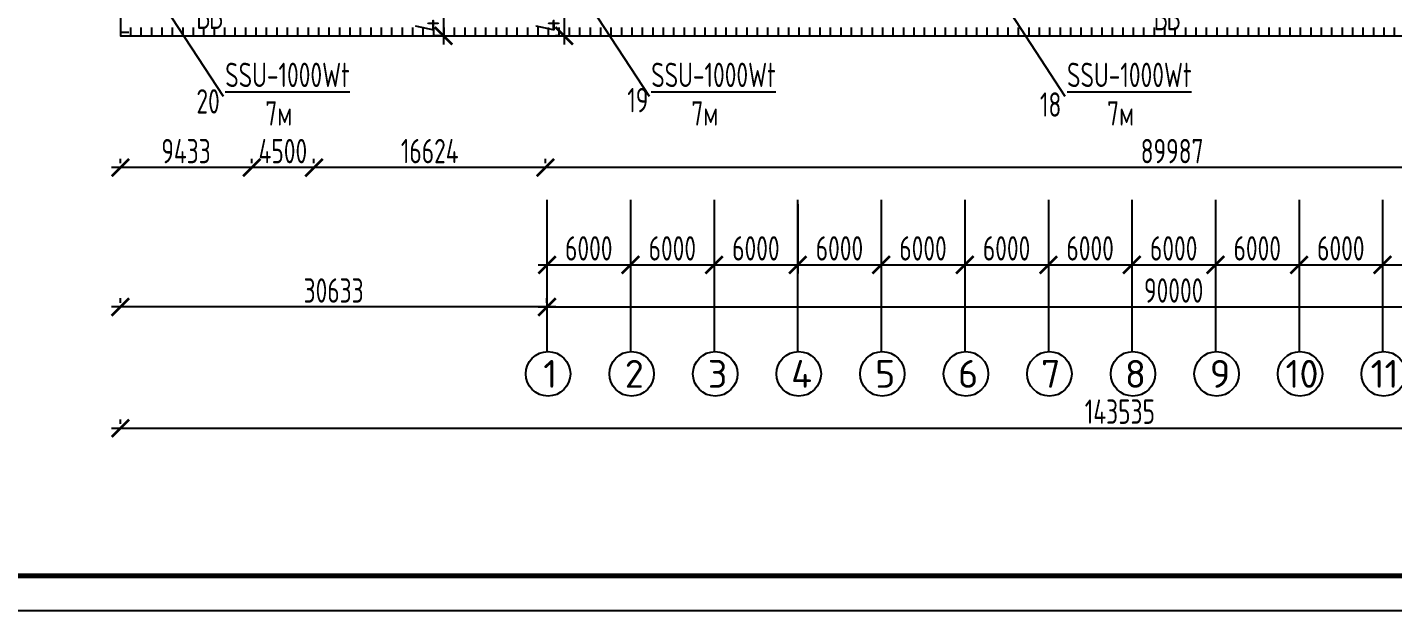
# Paper-space layout 'СГП' of a CAD drawing. Header units: millimetres. Extents: x 1 to 2190, y 0 to 1001.
# Drawn here: x 221.1 to 417.1, y 0.1 to 83.9 of the extents above; entities that cross this region are included whole.
import ezdxf

# ---------------------------------------------------------------- set-up
doc = ezdxf.new("R2010")
doc.units = ezdxf.units.MM
doc.header["$LTSCALE"] = 0.5
doc.layers.add('размеры', color=7, linetype='Continuous')
doc.layers.add('тонкие', color=7, linetype='Continuous')
doc.layers.add('ТОЛСТЫЕ', color=1, linetype='Continuous', lineweight=50)
doc.layers.add('ТОНКИЕе', color=7, linetype='Continuous', lineweight=25)
doc.styles.add('Наклонный', font='isocpeur.ttf', dxfattribs={"width": 0.7, "height": 3.5})
doc.styles.add('Наклонный 5', font='isocpeur.ttf', dxfattribs={"height": 7})
doc.dimstyles.new('СТРОИТЕЛЬНЫЙ', dxfattribs={"dimtxt": 3.5, "dimasz": 2.5, "dimexe": 1.25, "dimexo": 0.625, "dimtad": 1, "dimdec": 0, "dimlfac": 500, "dimdsep": 46, "dimtxsty": 'Наклонный', "dimblk1": 'ARCHTICK', "dimblk2": 'ARCHTICK', "dimsah": 1, "dimcen": 0, "dimdle": 1.25, "dimadec": 0, "dimazin": 0, "dimtfac": 0.75, "dimtdec": 0, "dimtmove": 0, "dimatfit": 3, "dimldrblk": 'ARCHTICK', "dimfxl": 1, "dimtolj": 1, "dimtzin": 0, "dimarcsym": 0})

# ---------------------------------------------------------------- blocks, each defined once
blk = doc.blocks.new('_ArchTick')
at = {"color": 0, "linetype": 'ByBlock', "const_width": 0.15}
blk.add_lwpolyline([(-0.5, -0.5), (0.5, 0.5)], dxfattribs=at)
blk = doc.blocks.new('*D865')
at = {"layer": 'Defpoints', "color": 0, "transparency": 16777216}
for p in [(295.48, 63.72), (295.48, 63.72), (475.46, 63.72)]:
    blk.add_point(p, dxfattribs=at)
at = {"layer": 'размеры', "color": 0, "lineweight": -2, "transparency": 16777216}
for p, q in [((295.48, 64.34), (295.48, 64.97)), ((475.46, 64.34), (475.46, 64.97)), ((476.71, 63.72), (294.23, 63.72))]:
    blk.add_line(p, q, dxfattribs=at)
at = {"layer": 'размеры', "color": 0, "lineweight": -2, "transparency": 16777216, "xscale": 2.5, "yscale": 2.5, "zscale": 2.5, "rotation": 180}
blk.add_blockref('_ArchTick', (295.48, 63.72), dxfattribs=at)
at = {"layer": 'размеры', "color": 0, "lineweight": -2, "transparency": 16777216, "xscale": 2.5, "yscale": 2.5, "zscale": 2.5}
blk.add_blockref('_ArchTick', (475.46, 63.72), dxfattribs=at)
at = {"layer": 'размеры', "color": 0, "transparency": 16777216, "insert": (385.47, 66.09), "char_height": 3.5, "attachment_point": 5, "style": 'Наклонный'}
blk.add_mtext('\\A1;89987', dxfattribs=at)
blk = doc.blocks.new('*D866')
at = {"layer": 'Defpoints', "color": 0, "transparency": 16777216}
for p in [(262.23, 63.72), (262.23, 63.72), (295.48, 63.72)]:
    blk.add_point(p, dxfattribs=at)
at = {"layer": 'размеры', "color": 0, "lineweight": -2, "transparency": 16777216}
for p, q in [((262.23, 64.34), (262.23, 64.97)), ((295.48, 64.34), (295.48, 64.97)), ((296.73, 63.72), (260.98, 63.72))]:
    blk.add_line(p, q, dxfattribs=at)
at = {"layer": 'размеры', "color": 0, "lineweight": -2, "transparency": 16777216, "xscale": 2.5, "yscale": 2.5, "zscale": 2.5, "rotation": 180}
blk.add_blockref('_ArchTick', (262.23, 63.72), dxfattribs=at)
at = {"layer": 'размеры', "color": 0, "lineweight": -2, "transparency": 16777216, "xscale": 2.5, "yscale": 2.5, "zscale": 2.5}
blk.add_blockref('_ArchTick', (295.48, 63.72), dxfattribs=at)
at = {"layer": 'размеры', "color": 0, "transparency": 16777216, "insert": (278.86, 66.09), "char_height": 3.5, "attachment_point": 5, "style": 'Наклонный'}
blk.add_mtext('\\A1;16624', dxfattribs=at)
blk = doc.blocks.new('*D867')
at = {"layer": 'Defpoints', "color": 0, "transparency": 16777216}
for p in [(253.3, 63.72), (253.3, 63.72), (262.23, 63.72)]:
    blk.add_point(p, dxfattribs=at)
at = {"layer": 'размеры', "color": 0, "lineweight": -2, "transparency": 16777216}
for p, q in [((253.3, 64.34), (253.3, 64.97)), ((262.23, 64.34), (262.23, 64.97)), ((263.48, 63.72), (252.05, 63.72))]:
    blk.add_line(p, q, dxfattribs=at)
at = {"layer": 'размеры', "color": 0, "lineweight": -2, "transparency": 16777216, "xscale": 2.5, "yscale": 2.5, "zscale": 2.5, "rotation": 180}
blk.add_blockref('_ArchTick', (253.3, 63.72), dxfattribs=at)
at = {"layer": 'размеры', "color": 0, "lineweight": -2, "transparency": 16777216, "xscale": 2.5, "yscale": 2.5, "zscale": 2.5}
blk.add_blockref('_ArchTick', (262.23, 63.72), dxfattribs=at)
at = {"layer": 'размеры', "color": 0, "transparency": 16777216, "insert": (257.77, 66.09), "char_height": 3.5, "attachment_point": 5, "style": 'Наклонный'}
blk.add_mtext('\\A1;4500', dxfattribs=at)
blk = doc.blocks.new('*D868')
at = {"layer": 'Defpoints', "color": 0, "transparency": 16777216}
for p in [(234.43, 63.72), (234.43, 63.72), (253.3, 63.72)]:
    blk.add_point(p, dxfattribs=at)
at = {"layer": 'размеры', "color": 0, "lineweight": -2, "transparency": 16777216}
for p, q in [((234.43, 64.34), (234.43, 64.97)), ((253.3, 64.34), (253.3, 64.97)), ((254.55, 63.72), (233.18, 63.72))]:
    blk.add_line(p, q, dxfattribs=at)
at = {"layer": 'размеры', "color": 0, "lineweight": -2, "transparency": 16777216, "xscale": 2.5, "yscale": 2.5, "zscale": 2.5, "rotation": 180}
blk.add_blockref('_ArchTick', (234.43, 63.72), dxfattribs=at)
at = {"layer": 'размеры', "color": 0, "lineweight": -2, "transparency": 16777216, "xscale": 2.5, "yscale": 2.5, "zscale": 2.5}
blk.add_blockref('_ArchTick', (253.3, 63.72), dxfattribs=at)
at = {"layer": 'размеры', "color": 0, "transparency": 16777216, "insert": (243.86, 66.09), "char_height": 3.5, "attachment_point": 5, "style": 'Наклонный'}
blk.add_mtext('\\A1;9433', dxfattribs=at)
blk = doc.blocks.new('*D869')
at = {"layer": 'Defpoints', "color": 0, "transparency": 16777216}
for p in [(234.43, 26.29), (521.5, 26.29), (521.5, 26.29)]:
    blk.add_point(p, dxfattribs=at)
at = {"layer": 'размеры', "color": 0, "lineweight": -2, "transparency": 16777216}
for p, q in [((234.43, 26.92), (234.43, 27.54)), ((521.5, 26.92), (521.5, 27.54)), ((233.18, 26.29), (522.75, 26.29))]:
    blk.add_line(p, q, dxfattribs=at)
at = {"layer": 'размеры', "color": 0, "lineweight": -2, "transparency": 16777216, "xscale": 2.5, "yscale": 2.5, "zscale": 2.5, "rotation": 180}
blk.add_blockref('_ArchTick', (234.43, 26.29), dxfattribs=at)
at = {"layer": 'размеры', "color": 0, "lineweight": -2, "transparency": 16777216, "xscale": 2.5, "yscale": 2.5, "zscale": 2.5}
blk.add_blockref('_ArchTick', (521.5, 26.29), dxfattribs=at)
at = {"layer": 'размеры', "color": 0, "transparency": 16777216, "insert": (377.97, 28.67), "char_height": 3.5, "attachment_point": 5, "style": 'Наклонный'}
blk.add_mtext('\\A1;143535', dxfattribs=at)
blk = doc.blocks.new('*D928')
at = {"layer": 'Defpoints', "color": 0, "transparency": 16777216}
for p in [(298.17, 90.65), (298.17, 82.65), (298.18, 82.65)]:
    blk.add_point(p, dxfattribs=at)
at = {"layer": 'размеры', "color": 0, "lineweight": -2, "transparency": 16777216}
for p, q in [((297.54, 90.65), (296.92, 90.65)), ((298.17, 91.9), (298.17, 81.4)), ((297.56, 82.65), (296.92, 82.65))]:
    blk.add_line(p, q, dxfattribs=at)
at = {"layer": 'размеры', "color": 0, "lineweight": -2, "transparency": 16777216, "xscale": 2.5, "yscale": 2.5, "zscale": 2.5}
for p, rotation in [((298.17, 90.65), 90), ((298.17, 82.65), 270)]:
    blk.add_blockref('_ArchTick', p, dxfattribs=dict(at, rotation=rotation))
at = {"layer": 'размеры', "color": 0, "transparency": 16777216, "insert": (295.79, 86.65), "char_height": 3.5, "attachment_point": 5, "rotation": 90, "style": 'Наклонный'}
blk.add_mtext('\\A1;4000', dxfattribs=at)
blk = doc.blocks.new('*D934')
at = {"layer": 'Defpoints', "color": 0, "transparency": 16777216}
for p in [(264.43, 90.65), (280.85, 82.65), (280.93, 82.65)]:
    blk.add_point(p, dxfattribs=at)
at = {"layer": 'размеры', "color": 0, "lineweight": -2, "transparency": 16777216}
for p, q in [((265.06, 90.65), (282.1, 90.65)), ((280.85, 91.9), (280.85, 81.4)), ((280.31, 82.65), (279.6, 82.65))]:
    blk.add_line(p, q, dxfattribs=at)
at = {"layer": 'размеры', "color": 0, "lineweight": -2, "transparency": 16777216, "xscale": 2.5, "yscale": 2.5, "zscale": 2.5}
for p, rotation in [((280.85, 90.65), 90), ((280.85, 82.65), 270)]:
    blk.add_blockref('_ArchTick', p, dxfattribs=dict(at, rotation=rotation))
at = {"layer": 'размеры', "color": 0, "transparency": 16777216, "insert": (278.48, 86.65), "char_height": 3.5, "attachment_point": 5, "rotation": 90, "style": 'Наклонный'}
blk.add_mtext('\\A1;4000', dxfattribs=at)
blk = doc.blocks.new('*D938')
at = {"layer": 'Defpoints', "color": 0, "transparency": 16777216}
for p in [(295.7, 59.1), (307.7, 59.1), (307.7, 49.75)]:
    blk.add_point(p, dxfattribs=at)
at = {"layer": 'ТОНКИЕе', "color": 0, "lineweight": -2, "transparency": 16777216}
for p, q in [((295.7, 58.48), (295.7, 48.5)), ((307.7, 58.48), (307.7, 48.5)), ((294.45, 49.75), (308.95, 49.75))]:
    blk.add_line(p, q, dxfattribs=at)
at = {"layer": 'ТОНКИЕе', "color": 0, "lineweight": -2, "transparency": 16777216, "xscale": 2.5, "yscale": 2.5, "zscale": 2.5, "rotation": 180}
blk.add_blockref('_ArchTick', (295.7, 49.75), dxfattribs=at)
at = {"layer": 'ТОНКИЕе', "color": 0, "lineweight": -2, "transparency": 16777216, "xscale": 2.5, "yscale": 2.5, "zscale": 2.5}
blk.add_blockref('_ArchTick', (307.7, 49.75), dxfattribs=at)
at = {"layer": 'ТОНКИЕе', "color": 0, "transparency": 16777216, "insert": (301.7, 52.12), "char_height": 3.5, "attachment_point": 5, "style": 'Наклонный'}
blk.add_mtext('\\A1;6000', dxfattribs=at)
blk = doc.blocks.new('*D939')
at = {"layer": 'Defpoints', "color": 0, "transparency": 16777216}
for p in [(307.7, 59.1), (319.7, 59.1), (319.7, 49.75)]:
    blk.add_point(p, dxfattribs=at)
at = {"layer": 'ТОНКИЕе', "color": 0, "lineweight": -2, "transparency": 16777216}
for p, q in [((307.7, 58.48), (307.7, 48.5)), ((319.7, 58.48), (319.7, 48.5)), ((306.45, 49.75), (320.95, 49.75))]:
    blk.add_line(p, q, dxfattribs=at)
at = {"layer": 'ТОНКИЕе', "color": 0, "lineweight": -2, "transparency": 16777216, "xscale": 2.5, "yscale": 2.5, "zscale": 2.5, "rotation": 180}
blk.add_blockref('_ArchTick', (307.7, 49.75), dxfattribs=at)
at = {"layer": 'ТОНКИЕе', "color": 0, "lineweight": -2, "transparency": 16777216, "xscale": 2.5, "yscale": 2.5, "zscale": 2.5}
blk.add_blockref('_ArchTick', (319.7, 49.75), dxfattribs=at)
at = {"layer": 'ТОНКИЕе', "color": 0, "transparency": 16777216, "insert": (313.7, 52.12), "char_height": 3.5, "attachment_point": 5, "style": 'Наклонный'}
blk.add_mtext('\\A1;6000', dxfattribs=at)
blk = doc.blocks.new('*D940')
at = {"layer": 'Defpoints', "color": 0, "transparency": 16777216}
for p in [(319.7, 59.1), (331.7, 59.1), (331.7, 49.75)]:
    blk.add_point(p, dxfattribs=at)
at = {"layer": 'ТОНКИЕе', "color": 0, "lineweight": -2, "transparency": 16777216}
for p, q in [((319.7, 58.48), (319.7, 48.5)), ((331.7, 58.48), (331.7, 48.5)), ((318.45, 49.75), (332.95, 49.75))]:
    blk.add_line(p, q, dxfattribs=at)
at = {"layer": 'ТОНКИЕе', "color": 0, "lineweight": -2, "transparency": 16777216, "xscale": 2.5, "yscale": 2.5, "zscale": 2.5, "rotation": 180}
blk.add_blockref('_ArchTick', (319.7, 49.75), dxfattribs=at)
at = {"layer": 'ТОНКИЕе', "color": 0, "lineweight": -2, "transparency": 16777216, "xscale": 2.5, "yscale": 2.5, "zscale": 2.5}
blk.add_blockref('_ArchTick', (331.7, 49.75), dxfattribs=at)
at = {"layer": 'ТОНКИЕе', "color": 0, "transparency": 16777216, "insert": (325.7, 52.12), "char_height": 3.5, "attachment_point": 5, "style": 'Наклонный'}
blk.add_mtext('\\A1;6000', dxfattribs=at)
blk = doc.blocks.new('*D941')
at = {"layer": 'Defpoints', "color": 0, "transparency": 16777216}
for p in [(331.7, 59.1), (343.7, 59.1), (343.7, 49.75)]:
    blk.add_point(p, dxfattribs=at)
at = {"layer": 'ТОНКИЕе', "color": 0, "lineweight": -2, "transparency": 16777216}
for p, q in [((331.7, 58.48), (331.7, 48.5)), ((343.7, 58.48), (343.7, 48.5)), ((330.45, 49.75), (344.95, 49.75))]:
    blk.add_line(p, q, dxfattribs=at)
at = {"layer": 'ТОНКИЕе', "color": 0, "lineweight": -2, "transparency": 16777216, "xscale": 2.5, "yscale": 2.5, "zscale": 2.5, "rotation": 180}
blk.add_blockref('_ArchTick', (331.7, 49.75), dxfattribs=at)
at = {"layer": 'ТОНКИЕе', "color": 0, "lineweight": -2, "transparency": 16777216, "xscale": 2.5, "yscale": 2.5, "zscale": 2.5}
blk.add_blockref('_ArchTick', (343.7, 49.75), dxfattribs=at)
at = {"layer": 'ТОНКИЕе', "color": 0, "transparency": 16777216, "insert": (337.7, 52.12), "char_height": 3.5, "attachment_point": 5, "style": 'Наклонный'}
blk.add_mtext('\\A1;6000', dxfattribs=at)
blk = doc.blocks.new('*D942')
at = {"layer": 'Defpoints', "color": 0, "transparency": 16777216}
for p in [(343.7, 59.1), (355.7, 59.1), (355.7, 49.75)]:
    blk.add_point(p, dxfattribs=at)
at = {"layer": 'ТОНКИЕе', "color": 0, "lineweight": -2, "transparency": 16777216}
for p, q in [((343.7, 58.48), (343.7, 48.5)), ((355.7, 58.48), (355.7, 48.5)), ((342.45, 49.75), (356.95, 49.75))]:
    blk.add_line(p, q, dxfattribs=at)
at = {"layer": 'ТОНКИЕе', "color": 0, "lineweight": -2, "transparency": 16777216, "xscale": 2.5, "yscale": 2.5, "zscale": 2.5, "rotation": 180}
blk.add_blockref('_ArchTick', (343.7, 49.75), dxfattribs=at)
at = {"layer": 'ТОНКИЕе', "color": 0, "lineweight": -2, "transparency": 16777216, "xscale": 2.5, "yscale": 2.5, "zscale": 2.5}
blk.add_blockref('_ArchTick', (355.7, 49.75), dxfattribs=at)
at = {"layer": 'ТОНКИЕе', "color": 0, "transparency": 16777216, "insert": (349.7, 52.12), "char_height": 3.5, "attachment_point": 5, "style": 'Наклонный'}
blk.add_mtext('\\A1;6000', dxfattribs=at)
blk = doc.blocks.new('*D943')
at = {"layer": 'Defpoints', "color": 0, "transparency": 16777216}
for p in [(355.7, 59.1), (367.7, 59.1), (367.7, 49.75)]:
    blk.add_point(p, dxfattribs=at)
at = {"layer": 'ТОНКИЕе', "color": 0, "lineweight": -2, "transparency": 16777216}
for p, q in [((355.7, 58.48), (355.7, 48.5)), ((367.7, 58.48), (367.7, 48.5)), ((354.45, 49.75), (368.95, 49.75))]:
    blk.add_line(p, q, dxfattribs=at)
at = {"layer": 'ТОНКИЕе', "color": 0, "lineweight": -2, "transparency": 16777216, "xscale": 2.5, "yscale": 2.5, "zscale": 2.5, "rotation": 180}
blk.add_blockref('_ArchTick', (355.7, 49.75), dxfattribs=at)
at = {"layer": 'ТОНКИЕе', "color": 0, "lineweight": -2, "transparency": 16777216, "xscale": 2.5, "yscale": 2.5, "zscale": 2.5}
blk.add_blockref('_ArchTick', (367.7, 49.75), dxfattribs=at)
at = {"layer": 'ТОНКИЕе', "color": 0, "transparency": 16777216, "insert": (361.7, 52.12), "char_height": 3.5, "attachment_point": 5, "style": 'Наклонный'}
blk.add_mtext('\\A1;6000', dxfattribs=at)
blk = doc.blocks.new('*D944')
at = {"layer": 'Defpoints', "color": 0, "transparency": 16777216}
for p in [(367.7, 59.1), (379.7, 59.1), (379.7, 49.75)]:
    blk.add_point(p, dxfattribs=at)
at = {"layer": 'ТОНКИЕе', "color": 0, "lineweight": -2, "transparency": 16777216}
for p, q in [((367.7, 58.48), (367.7, 48.5)), ((379.7, 58.48), (379.7, 48.5)), ((366.45, 49.75), (380.95, 49.75))]:
    blk.add_line(p, q, dxfattribs=at)
at = {"layer": 'ТОНКИЕе', "color": 0, "lineweight": -2, "transparency": 16777216, "xscale": 2.5, "yscale": 2.5, "zscale": 2.5, "rotation": 180}
blk.add_blockref('_ArchTick', (367.7, 49.75), dxfattribs=at)
at = {"layer": 'ТОНКИЕе', "color": 0, "lineweight": -2, "transparency": 16777216, "xscale": 2.5, "yscale": 2.5, "zscale": 2.5}
blk.add_blockref('_ArchTick', (379.7, 49.75), dxfattribs=at)
at = {"layer": 'ТОНКИЕе', "color": 0, "transparency": 16777216, "insert": (373.7, 52.12), "char_height": 3.5, "attachment_point": 5, "style": 'Наклонный'}
blk.add_mtext('\\A1;6000', dxfattribs=at)
blk = doc.blocks.new('*D945')
at = {"layer": 'Defpoints', "color": 0, "transparency": 16777216}
for p in [(379.7, 59.1), (391.7, 59.1), (391.7, 49.75)]:
    blk.add_point(p, dxfattribs=at)
at = {"layer": 'ТОНКИЕе', "color": 0, "lineweight": -2, "transparency": 16777216}
for p, q in [((379.7, 58.48), (379.7, 48.5)), ((391.7, 58.48), (391.7, 48.5)), ((378.45, 49.75), (392.95, 49.75))]:
    blk.add_line(p, q, dxfattribs=at)
at = {"layer": 'ТОНКИЕе', "color": 0, "lineweight": -2, "transparency": 16777216, "xscale": 2.5, "yscale": 2.5, "zscale": 2.5, "rotation": 180}
blk.add_blockref('_ArchTick', (379.7, 49.75), dxfattribs=at)
at = {"layer": 'ТОНКИЕе', "color": 0, "lineweight": -2, "transparency": 16777216, "xscale": 2.5, "yscale": 2.5, "zscale": 2.5}
blk.add_blockref('_ArchTick', (391.7, 49.75), dxfattribs=at)
at = {"layer": 'ТОНКИЕе', "color": 0, "transparency": 16777216, "insert": (385.7, 52.12), "char_height": 3.5, "attachment_point": 5, "style": 'Наклонный'}
blk.add_mtext('\\A1;6000', dxfattribs=at)
blk = doc.blocks.new('*D946')
at = {"layer": 'Defpoints', "color": 0, "transparency": 16777216}
for p in [(391.7, 59.1), (403.7, 59.1), (403.7, 49.75)]:
    blk.add_point(p, dxfattribs=at)
at = {"layer": 'ТОНКИЕе', "color": 0, "lineweight": -2, "transparency": 16777216}
for p, q in [((391.7, 58.48), (391.7, 48.5)), ((403.7, 58.48), (403.7, 48.5)), ((390.45, 49.75), (404.95, 49.75))]:
    blk.add_line(p, q, dxfattribs=at)
at = {"layer": 'ТОНКИЕе', "color": 0, "lineweight": -2, "transparency": 16777216, "xscale": 2.5, "yscale": 2.5, "zscale": 2.5, "rotation": 180}
blk.add_blockref('_ArchTick', (391.7, 49.75), dxfattribs=at)
at = {"layer": 'ТОНКИЕе', "color": 0, "lineweight": -2, "transparency": 16777216, "xscale": 2.5, "yscale": 2.5, "zscale": 2.5}
blk.add_blockref('_ArchTick', (403.7, 49.75), dxfattribs=at)
at = {"layer": 'ТОНКИЕе', "color": 0, "transparency": 16777216, "insert": (397.7, 52.12), "char_height": 3.5, "attachment_point": 5, "style": 'Наклонный'}
blk.add_mtext('\\A1;6000', dxfattribs=at)
blk = doc.blocks.new('*D947')
at = {"layer": 'Defpoints', "color": 0, "transparency": 16777216}
for p in [(403.7, 59.1), (415.7, 59.1), (415.7, 49.75)]:
    blk.add_point(p, dxfattribs=at)
at = {"layer": 'ТОНКИЕе', "color": 0, "lineweight": -2, "transparency": 16777216}
for p, q in [((403.7, 58.48), (403.7, 48.5)), ((415.7, 58.48), (415.7, 48.5)), ((402.45, 49.75), (416.95, 49.75))]:
    blk.add_line(p, q, dxfattribs=at)
at = {"layer": 'ТОНКИЕе', "color": 0, "lineweight": -2, "transparency": 16777216, "xscale": 2.5, "yscale": 2.5, "zscale": 2.5, "rotation": 180}
blk.add_blockref('_ArchTick', (403.7, 49.75), dxfattribs=at)
at = {"layer": 'ТОНКИЕе', "color": 0, "lineweight": -2, "transparency": 16777216, "xscale": 2.5, "yscale": 2.5, "zscale": 2.5}
blk.add_blockref('_ArchTick', (415.7, 49.75), dxfattribs=at)
at = {"layer": 'ТОНКИЕе', "color": 0, "transparency": 16777216, "insert": (409.7, 52.12), "char_height": 3.5, "attachment_point": 5, "style": 'Наклонный'}
blk.add_mtext('\\A1;6000', dxfattribs=at)
blk = doc.blocks.new('*D948')
at = {"layer": 'Defpoints', "color": 0, "transparency": 16777216}
for p in [(415.7, 59.1), (427.7, 59.1), (427.7, 49.75)]:
    blk.add_point(p, dxfattribs=at)
at = {"layer": 'ТОНКИЕе', "color": 0, "lineweight": -2, "transparency": 16777216}
for p, q in [((415.7, 58.48), (415.7, 48.5)), ((427.7, 58.48), (427.7, 48.5)), ((414.45, 49.75), (428.95, 49.75))]:
    blk.add_line(p, q, dxfattribs=at)
at = {"layer": 'ТОНКИЕе', "color": 0, "lineweight": -2, "transparency": 16777216, "xscale": 2.5, "yscale": 2.5, "zscale": 2.5, "rotation": 180}
blk.add_blockref('_ArchTick', (415.7, 49.75), dxfattribs=at)
at = {"layer": 'ТОНКИЕе', "color": 0, "lineweight": -2, "transparency": 16777216, "xscale": 2.5, "yscale": 2.5, "zscale": 2.5}
blk.add_blockref('_ArchTick', (427.7, 49.75), dxfattribs=at)
at = {"layer": 'ТОНКИЕе', "color": 0, "transparency": 16777216, "insert": (421.7, 52.12), "char_height": 3.5, "attachment_point": 5, "style": 'Наклонный'}
blk.add_mtext('\\A1;6000', dxfattribs=at)
blk = doc.blocks.new('*D953')
at = {"layer": 'Defpoints', "color": 0, "transparency": 16777216}
for p in [(295.7, 49.75), (475.7, 49.75), (475.7, 43.7)]:
    blk.add_point(p, dxfattribs=at)
at = {"layer": 'ТОНКИЕе', "color": 0, "lineweight": -2, "transparency": 16777216}
for p, q in [((295.7, 49.12), (295.7, 42.45)), ((475.7, 49.12), (475.7, 42.45)), ((294.45, 43.7), (476.95, 43.7))]:
    blk.add_line(p, q, dxfattribs=at)
at = {"layer": 'ТОНКИЕе', "color": 0, "lineweight": -2, "transparency": 16777216, "xscale": 2.5, "yscale": 2.5, "zscale": 2.5, "rotation": 180}
blk.add_blockref('_ArchTick', (295.7, 43.7), dxfattribs=at)
at = {"layer": 'ТОНКИЕе', "color": 0, "lineweight": -2, "transparency": 16777216, "xscale": 2.5, "yscale": 2.5, "zscale": 2.5}
blk.add_blockref('_ArchTick', (475.7, 43.7), dxfattribs=at)
at = {"layer": 'ТОНКИЕе', "color": 0, "transparency": 16777216, "insert": (385.7, 46.07), "char_height": 3.5, "attachment_point": 5, "style": 'Наклонный'}
blk.add_mtext('\\A1;90000', dxfattribs=at)
blk = doc.blocks.new('*D1044')
at = {"layer": 'Defpoints', "color": 0, "transparency": 16777216}
for p in [(234.43, 43.7), (234.43, 43.7), (295.7, 43.7)]:
    blk.add_point(p, dxfattribs=at)
at = {"layer": 'размеры', "color": 0, "lineweight": -2, "transparency": 16777216}
for p, q in [((296.95, 43.7), (233.18, 43.7)), ((234.43, 44.32), (234.43, 44.95)), ((295.7, 44.32), (295.7, 44.95))]:
    blk.add_line(p, q, dxfattribs=at)
at = {"layer": 'размеры', "color": 0, "lineweight": -2, "transparency": 16777216, "xscale": 2.5, "yscale": 2.5, "zscale": 2.5, "rotation": 180}
blk.add_blockref('_ArchTick', (234.43, 43.7), dxfattribs=at)
at = {"layer": 'размеры', "color": 0, "lineweight": -2, "transparency": 16777216, "xscale": 2.5, "yscale": 2.5, "zscale": 2.5}
blk.add_blockref('_ArchTick', (295.7, 43.7), dxfattribs=at)
at = {"layer": 'размеры', "color": 0, "transparency": 16777216, "insert": (265.06, 46.07), "char_height": 3.5, "attachment_point": 5, "style": 'Наклонный'}
blk.add_mtext('\\A1;30633', dxfattribs=at)

psp = doc.layouts.new('СГП')

# ---------------------------------------------------------------- linework, layer by layer
at = {"layer": 'ТОЛСТЫЕ', "color": 0, "const_width": 0.7}
psp.add_lwpolyline([(20.9075, 5.0834), (835.9075, 5.0834), (835.9075, 589.0834), (20.9075, 589.0834)], close=True, dxfattribs=at)
at = {"layer": 'тонкие', "color": 0}
psp.add_lwpolyline([(840.9075, 0.0834), (0.9075, 0.0834), (0.9075, 594.0834), (840.9075, 594.0834)], close=True, dxfattribs=at)
at = {"layer": 'ТОНКИЕе'}
for points in [[(234.4316, 480.689), (234.4316, 480.689), (234.4316, 480.689), (234.4316, 90.6529), (234.4316, 82.6529), (521.5008, 82.6529)], [(249.2371, 73.9208), (240.0705, 88.0085)], [(310.4146, 73.9208), (301.248, 88.0085)], [(370.1307, 73.9208), (360.9641, 88.0085)], [(234.4316, 84.689), (234.4316, 83.189), (235.6316, 83.189)], [(234.4316, 82.6529), (235.9316, 82.6529), (235.9316, 83.8529)], [(235.9316, 82.6529), (237.4316, 82.6529), (237.4316, 83.8529)], [(237.4316, 82.6529), (238.9316, 82.6529), (238.9316, 83.8529)], [(238.9316, 82.6529), (240.4316, 82.6529), (240.4316, 83.8529)], [(240.4316, 82.6529), (241.9316, 82.6529), (241.9316, 83.8529)], [(241.9316, 82.6529), (243.4316, 82.6529), (243.4316, 83.8529)], [(243.4316, 82.6529), (244.9316, 82.6529), (244.9316, 83.8529)], [(244.9316, 82.6529), (246.4316, 82.6529), (246.4316, 83.8529)], [(246.4316, 82.6529), (247.9316, 82.6529), (247.9316, 83.8529)], [(247.9316, 82.6529), (249.4316, 82.6529), (249.4316, 83.8529)], [(249.4316, 82.6529), (250.9316, 82.6529), (250.9316, 83.8529)], [(250.9316, 82.6529), (252.4316, 82.6529), (252.4316, 83.8529)], [(252.4316, 82.6529), (253.9316, 82.6529), (253.9316, 83.8529)], [(253.9316, 82.6529), (255.4316, 82.6529), (255.4316, 83.8529)], [(255.4316, 82.6529), (256.9316, 82.6529), (256.9316, 83.8529)], [(256.9316, 82.6529), (258.4316, 82.6529), (258.4316, 83.8529)], [(258.4316, 82.6529), (259.9316, 82.6529), (259.9316, 83.8529)], [(259.9316, 82.6529), (261.4316, 82.6529), (261.4316, 83.8529)], [(261.4316, 82.6529), (262.9316, 82.6529), (262.9316, 83.8529)], [(262.9316, 82.6529), (264.4316, 82.6529), (264.4316, 83.8529)], [(264.4316, 82.6529), (265.9316, 82.6529), (265.9316, 83.8529)], [(265.9316, 82.6529), (267.4316, 82.6529), (267.4316, 83.8529)], [(267.4316, 82.6529), (268.9316, 82.6529), (268.9316, 83.8529)], [(268.9316, 82.6529), (270.4316, 82.6529), (270.4316, 83.8529)], [(270.4316, 82.6529), (271.9316, 82.6529), (271.9316, 83.8529)], [(271.9316, 82.6529), (273.4316, 82.6529), (273.4316, 83.8529)], [(273.4316, 82.6529), (274.9316, 82.6529), (274.9316, 83.8529)], [(274.9316, 82.6529), (276.4316, 82.6529), (276.4316, 83.8529)], [(276.4316, 82.6529), (277.9316, 82.6529), (277.9316, 83.8529)], [(277.9316, 82.6529), (279.4316, 82.6529), (279.4316, 83.8529)], [(279.4316, 82.6529), (280.9316, 82.6529), (280.9316, 83.8529)], [(280.9316, 82.6529), (282.4316, 82.6529), (282.4316, 83.8529)], [(282.4316, 82.6529), (283.9316, 82.6529), (283.9316, 83.8529)], [(283.9316, 82.6529), (285.4316, 82.6529), (285.4316, 83.8529)], [(285.4316, 82.6529), (286.9316, 82.6529), (286.9316, 83.8529)], [(286.9316, 82.6529), (288.4316, 82.6529), (288.4316, 83.8529)], [(288.4316, 82.6529), (289.9316, 82.6529), (289.9316, 83.8529)], [(289.9316, 82.6529), (291.4316, 82.6529), (291.4316, 83.8529)], [(291.4316, 82.6529), (292.9316, 82.6529), (292.9316, 83.8529)], [(292.9316, 82.6529), (294.4316, 82.6529), (294.4316, 83.8529)], [(294.4316, 82.6529), (295.9316, 82.6529), (295.9316, 83.8529)], [(295.9316, 82.6529), (297.4316, 82.6529), (297.4316, 83.8529)], [(297.4316, 82.6529), (298.9316, 82.6529), (298.9316, 83.8529)], [(298.9316, 82.6529), (300.4316, 82.6529), (300.4316, 83.8529)], [(300.4316, 82.6529), (301.9316, 82.6529), (301.9316, 83.8529)], [(301.9316, 82.6529), (303.4316, 82.6529), (303.4316, 83.8529)], [(303.4316, 82.6529), (304.9316, 82.6529), (304.9316, 83.8529)], [(304.9316, 82.6529), (306.4316, 82.6529), (306.4316, 83.8529)], [(306.4316, 82.6529), (307.9316, 82.6529), (307.9316, 83.8529)], [(307.9316, 82.6529), (309.4316, 82.6529), (309.4316, 83.8529)], [(309.4316, 82.6529), (310.9316, 82.6529), (310.9316, 83.8529)], [(310.9316, 82.6529), (312.4316, 82.6529), (312.4316, 83.8529)], [(312.4316, 82.6529), (313.9316, 82.6529), (313.9316, 83.8529)], [(313.9316, 82.6529), (315.4316, 82.6529), (315.4316, 83.8529)], [(315.4316, 82.6529), (316.9316, 82.6529), (316.9316, 83.8529)], [(316.9316, 82.6529), (318.4316, 82.6529), (318.4316, 83.8529)], [(318.4316, 82.6529), (319.9316, 82.6529), (319.9316, 83.8529)], [(319.9316, 82.6529), (321.4316, 82.6529), (321.4316, 83.8529)], [(321.4316, 82.6529), (322.9316, 82.6529), (322.9316, 83.8529)], [(322.9316, 82.6529), (324.4316, 82.6529), (324.4316, 83.8529)], [(324.4316, 82.6529), (325.9316, 82.6529), (325.9316, 83.8529)], [(325.9316, 82.6529), (327.4316, 82.6529), (327.4316, 83.8529)], [(327.4316, 82.6529), (328.9316, 82.6529), (328.9316, 83.8529)], [(328.9316, 82.6529), (330.4316, 82.6529), (330.4316, 83.8529)], [(330.4316, 82.6529), (331.9316, 82.6529), (331.9316, 83.8529)], [(331.9316, 82.6529), (333.4316, 82.6529), (333.4316, 83.8529)], [(333.4316, 82.6529), (334.9316, 82.6529), (334.9316, 83.8529)], [(334.9316, 82.6529), (336.4316, 82.6529), (336.4316, 83.8529)], [(336.4316, 82.6529), (337.9316, 82.6529), (337.9316, 83.8529)], [(337.9316, 82.6529), (339.4316, 82.6529), (339.4316, 83.8529)], [(339.4316, 82.6529), (340.9316, 82.6529), (340.9316, 83.8529)], [(340.9316, 82.6529), (342.4316, 82.6529), (342.4316, 83.8529)], [(342.4316, 82.6529), (343.9316, 82.6529), (343.9316, 83.8529)], [(343.9316, 82.6529), (345.4316, 82.6529), (345.4316, 83.8529)], [(345.4316, 82.6529), (346.9316, 82.6529), (346.9316, 83.8529)], [(346.9316, 82.6529), (348.4316, 82.6529), (348.4316, 83.8529)], [(348.4316, 82.6529), (349.9316, 82.6529), (349.9316, 83.8529)], [(349.9316, 82.6529), (351.4316, 82.6529), (351.4316, 83.8529)], [(351.4316, 82.6529), (352.9316, 82.6529), (352.9316, 83.8529)], [(352.9316, 82.6529), (354.4316, 82.6529), (354.4316, 83.8529)], [(354.4316, 82.6529), (355.9316, 82.6529), (355.9316, 83.8529)], [(355.9316, 82.6529), (357.4316, 82.6529), (357.4316, 83.8529)], [(357.4316, 82.6529), (358.9316, 82.6529), (358.9316, 83.8529)], [(358.9316, 82.6529), (360.4316, 82.6529), (360.4316, 83.8529)], [(360.4316, 82.6529), (361.9316, 82.6529), (361.9316, 83.8529)], [(361.9316, 82.6529), (363.4316, 82.6529), (363.4316, 83.8529)], [(363.4316, 82.6529), (364.9316, 82.6529), (364.9316, 83.8529)], [(364.9316, 82.6529), (366.4316, 82.6529), (366.4316, 83.8529)], [(366.4316, 82.6529), (367.9316, 82.6529), (367.9316, 83.8529)], [(367.9316, 82.6529), (369.4316, 82.6529), (369.4316, 83.8529)], [(369.4316, 82.6529), (370.9316, 82.6529), (370.9316, 83.8529)], [(370.9316, 82.6529), (372.4316, 82.6529), (372.4316, 83.8529)], [(372.4316, 82.6529), (373.9316, 82.6529), (373.9316, 83.8529)], [(373.9316, 82.6529), (375.4316, 82.6529), (375.4316, 83.8529)], [(375.4316, 82.6529), (376.9316, 82.6529), (376.9316, 83.8529)], [(376.9316, 82.6529), (378.4316, 82.6529), (378.4316, 83.8529)], [(378.4316, 82.6529), (379.9316, 82.6529), (379.9316, 83.8529)], [(379.9316, 82.6529), (381.4316, 82.6529), (381.4316, 83.8529)], [(381.4316, 82.6529), (382.9316, 82.6529), (382.9316, 83.8529)], [(382.9316, 82.6529), (384.4316, 82.6529), (384.4316, 83.8529)], [(384.4316, 82.6529), (385.9316, 82.6529), (385.9316, 83.8529)], [(385.9316, 82.6529), (387.4316, 82.6529), (387.4316, 83.8529)], [(387.4316, 82.6529), (388.9316, 82.6529), (388.9316, 83.8529)], [(388.9316, 82.6529), (390.4316, 82.6529), (390.4316, 83.8529)], [(390.4316, 82.6529), (391.9316, 82.6529), (391.9316, 83.8529)], [(391.9316, 82.6529), (393.4316, 82.6529), (393.4316, 83.8529)], [(393.4316, 82.6529), (394.9316, 82.6529), (394.9316, 83.8529)], [(394.9316, 82.6529), (396.4316, 82.6529), (396.4316, 83.8529)], [(396.4316, 82.6529), (397.9316, 82.6529), (397.9316, 83.8529)], [(397.9316, 82.6529), (399.4316, 82.6529), (399.4316, 83.8529)], [(399.4316, 82.6529), (400.9316, 82.6529), (400.9316, 83.8529)], [(400.9316, 82.6529), (402.4316, 82.6529), (402.4316, 83.8529)], [(402.4316, 82.6529), (403.9316, 82.6529), (403.9316, 83.8529)], [(403.9316, 82.6529), (405.4316, 82.6529), (405.4316, 83.8529)], [(405.4316, 82.6529), (406.9316, 82.6529), (406.9316, 83.8529)], [(406.9316, 82.6529), (408.4316, 82.6529), (408.4316, 83.8529)], [(408.4316, 82.6529), (409.9316, 82.6529), (409.9316, 83.8529)], [(409.9316, 82.6529), (411.4316, 82.6529), (411.4316, 83.8529)], [(411.4316, 82.6529), (412.9316, 82.6529), (412.9316, 83.8529)], [(412.9316, 82.6529), (414.4316, 82.6529), (414.4316, 83.8529)], [(414.4316, 82.6529), (415.9316, 82.6529), (415.9316, 83.8529)], [(415.9316, 82.6529), (417.4316, 82.6529), (417.4316, 83.8529)]]:
    psp.add_lwpolyline(points, dxfattribs=at)
at = {"layer": 'ТОНКИЕе', "color": 0}
for points in [[(295.6973, 59.1082), (295.6973, 37.2977)], [(307.6973, 59.1082), (307.6973, 37.2977)], [(319.6973, 59.1082), (319.6973, 37.2977)], [(331.6973, 59.1082), (331.6973, 37.2977)], [(343.6973, 59.1082), (343.6973, 37.2977)], [(355.6973, 59.1082), (355.6973, 37.2977)], [(367.6973, 59.1082), (367.6973, 37.2977)], [(379.6973, 59.1082), (379.6973, 37.2977)], [(391.6973, 59.1082), (391.6973, 37.2977)], [(403.6973, 59.1082), (403.6973, 37.2977)], [(415.6973, 59.1082), (415.6973, 37.2977)], [(307.6973, 49.7473), (307.6973, 37.2977)], [(319.6973, 49.7473), (319.6973, 37.2977)], [(331.6973, 49.7473), (331.6973, 37.2977)], [(343.6973, 49.7473), (343.6973, 37.2977)], [(355.6973, 49.7473), (355.6973, 37.2977)], [(367.6973, 49.7473), (367.6973, 37.2977)], [(379.6973, 49.7473), (379.6973, 37.2977)], [(391.6973, 49.7473), (391.6973, 37.2977)], [(403.6973, 49.7473), (403.6973, 37.2977)], [(415.6973, 49.7473), (415.6973, 37.2977)]]:
    psp.add_lwpolyline(points, dxfattribs=at)
for centre in [(295.8531, 34.1015), (307.8531, 34.1015), (319.8531, 34.1015), (331.8531, 34.1015), (343.8531, 34.1015), (355.8531, 34.1015), (367.8531, 34.1015), (379.8531, 34.1015), (391.8531, 34.1015), (403.8531, 34.1015), (415.8531, 34.1015)]:
    psp.add_circle(centre, 3.2, dxfattribs=at)

# ---------------------------------------------------------------- texts
at = {"layer": 'ТОНКИЕе', "color": 4, "char_height": 3.5, "attachment_point": 1, "style": 'Наклонный'}
for insert in [(245.3236, 87.1416), (382.8302, 86.9526)]:
    psp.add_mtext_dynamic_manual_height_columns('\\A1;{\\T0.9;ВВ}', width=21.521296, gutter_width=35, heights=[0], dxfattribs=dict(at, insert=insert))
at = {"layer": 'ТОНКИЕе', "char_height": 3.5, "attachment_point": 1, "style": 'Наклонный'}
for s, width, insert in [('{\\LSSU-1000Wt}', 5.983696, (249.4877, 78.7848)), ('{\\LSSU-1000Wt}', 5.983696, (310.6652, 78.7848)), ('{\\LSSU-1000Wt}', 5.983696, (370.3813, 78.7848)), ('20', 14.451196, (245.3537, 74.9844)), ('19', 14.451196, (307.2271, 75.1616)), ('18', 14.451196, (366.4877, 74.5258)), ('7м', 5.983696, (255.2456, 73.2582)), ('7м', 5.983696, (316.4231, 73.2582)), ('7м', 5.983696, (376.1392, 73.2582))]:
    psp.add_mtext_dynamic_manual_height_columns(s, width=width, gutter_width=17.5, heights=[0], dxfattribs=dict(at, insert=insert))
at = {"layer": 'ТОНКИЕе', "color": 0, "char_height": 4, "attachment_point": 1, "style": 'Наклонный 5'}
for s, width, insert in [('{\\Q0;1}', 1.852732, (295.1678, 36.0968)), ('{\\Q0;2}', 1.852732, (306.8733, 36.0968)), ('{\\Q0;3}', 5, (318.7902, 36.0968)), ('{\\Q0;4}', 1.852732, (330.76, 36.0968)), ('{\\Q0;5}', 5, (342.8134, 36.0968)), ('{\\Q0;6}', 5, (354.7296, 36.0968)), ('{\\Q0;7}', 1.852732, (366.6467, 36.0968)), ('{\\Q0;8}', 1.852732, (378.6979, 36.0968)), ('{\\Q0;9}', 1.852732, (390.8909, 36.0968)), ('{\\Q0;10}', 1.852732, (401.7572, 36.0968)), ('{\\Q0;11}', 1.852732, (413.9764, 36.0968))]:
    psp.add_mtext_dynamic_manual_height_columns(s, width=width, gutter_width=35, heights=[0], dxfattribs=dict(at, insert=insert))

# ---------------------------------------------------------------- dimensions: what is measured, and where the dimension line sits
at = {"layer": 'размеры'}
for base, p1, p2, picture, middle in [((280.8542, 82.6529), (264.4316, 90.6529), (280.9316, 82.6529), '*D934', (278.4792, 86.6529)), ((298.1694, 82.6529), (298.1694, 90.6529), (298.1816, 82.6529), '*D928', (295.7944, 86.6529))]:
    dim = psp.add_linear_dim(base=base, p1=p1, p2=p2, angle=90, dimstyle='СТРОИТЕЛЬНЫЙ', override={"dimtmove": 1}, dxfattribs=at)
    dim.commit()
    dim.dimension.update_dxf_attribs({"geometry": picture, "text_midpoint": middle})
for base, p1, p2, picture, middle in [((234.4316, 63.7161), (253.2969, 63.7161), (234.4316, 63.7161), '*D868', (243.8643, 66.0911)), ((262.2335, 63.7161), (295.4821, 63.7161), (262.2335, 63.7161), '*D866', (278.8578, 66.0911)), ((295.4821, 63.7161), (475.4557, 63.7161), (295.4821, 63.7161), '*D865', (385.4689, 66.0911))]:
    dim = psp.add_linear_dim(base=base, p1=p1, p2=p2, dimstyle='СТРОИТЕЛЬНЫЙ', override={"dimtmove": 1}, dxfattribs=at)
    dim.commit()
    dim.dimension.update_dxf_attribs({"geometry": picture, "text_midpoint": middle})
dim = psp.add_linear_dim(base=(253.2969, 63.7161), p1=(262.2335, 63.7161), p2=(253.2969, 63.7161), text='4500', dimstyle='СТРОИТЕЛЬНЫЙ', override={"dimtmove": 1}, dxfattribs=at)
dim.commit()
dim.dimension.update_dxf_attribs({"geometry": '*D867', "text_midpoint": (257.7652, 66.0911)})
dim = psp.add_linear_dim(base=(234.4316, 43.6977), p1=(295.6973, 43.6977), p2=(234.4316, 43.6977), dimstyle='СТРОИТЕЛЬНЫЙ', dxfattribs=at)
dim.commit()
dim.dimension.update_dxf_attribs({"geometry": '*D1044', "text_midpoint": (265.0645, 46.0727)})
dim = psp.add_linear_dim(base=(521.5008, 26.2948), p1=(234.4316, 26.2948), p2=(521.5008, 26.2948), dimstyle='СТРОИТЕЛЬНЫЙ', dxfattribs=at)
dim.commit()
dim.dimension.update_dxf_attribs({"geometry": '*D869', "text_midpoint": (377.9662, 26.2948), "dimtype": 160})
at = {"layer": 'ТОНКИЕе', "color": 0}
for base, p1, p2, text, picture, middle in [((307.6973, 49.7473), (295.6973, 59.1011), (307.6973, 59.1011), '6000', '*D938', (301.6973, 52.1223)), ((319.6973, 49.7473), (307.6973, 59.1011), (319.6973, 59.1011), '6000', '*D939', (313.6973, 52.1223)), ((331.6973, 49.7473), (319.6973, 59.1011), (331.6973, 59.1011), '6000', '*D940', (325.6973, 52.1223)), ((343.6973, 49.7473), (331.6973, 59.1011), (343.6973, 59.1011), '6000', '*D941', (337.6973, 52.1223)), ((355.6973, 49.7473), (343.6973, 59.1011), (355.6973, 59.1011), '6000', '*D942', (349.6973, 52.1223)), ((367.6973, 49.7473), (355.6973, 59.1011), (367.6973, 59.1011), '6000', '*D943', (361.6973, 52.1223)), ((379.6973, 49.7473), (367.6973, 59.1011), (379.6973, 59.1011), '6000', '*D944', (373.6973, 52.1223)), ((391.6973, 49.7473), (379.6973, 59.1011), (391.6973, 59.1011), '6000', '*D945', (385.6973, 52.1223)), ((403.6973, 49.7473), (391.6973, 59.1011), (403.6973, 59.1011), '6000', '*D946', (397.6973, 52.1223)), ((415.6973, 49.7473), (403.6973, 59.1011), (415.6973, 59.1011), '6000', '*D947', (409.6973, 52.1223)), ((427.6973, 49.7473), (415.6973, 59.1011), (427.6973, 59.1011), '6000', '*D948', (421.6973, 52.1223)), ((475.6973, 43.6977), (295.6973, 49.7473), (475.6973, 49.7473), '90000', '*D953', (385.6973, 46.0727))]:
    dim = psp.add_linear_dim(base=base, p1=p1, p2=p2, text=text, dimstyle='СТРОИТЕЛЬНЫЙ', dxfattribs=at)
    dim.commit()
    dim.dimension.update_dxf_attribs({"geometry": picture, "text_midpoint": middle})

doc.saveas('drawing.dxf')
